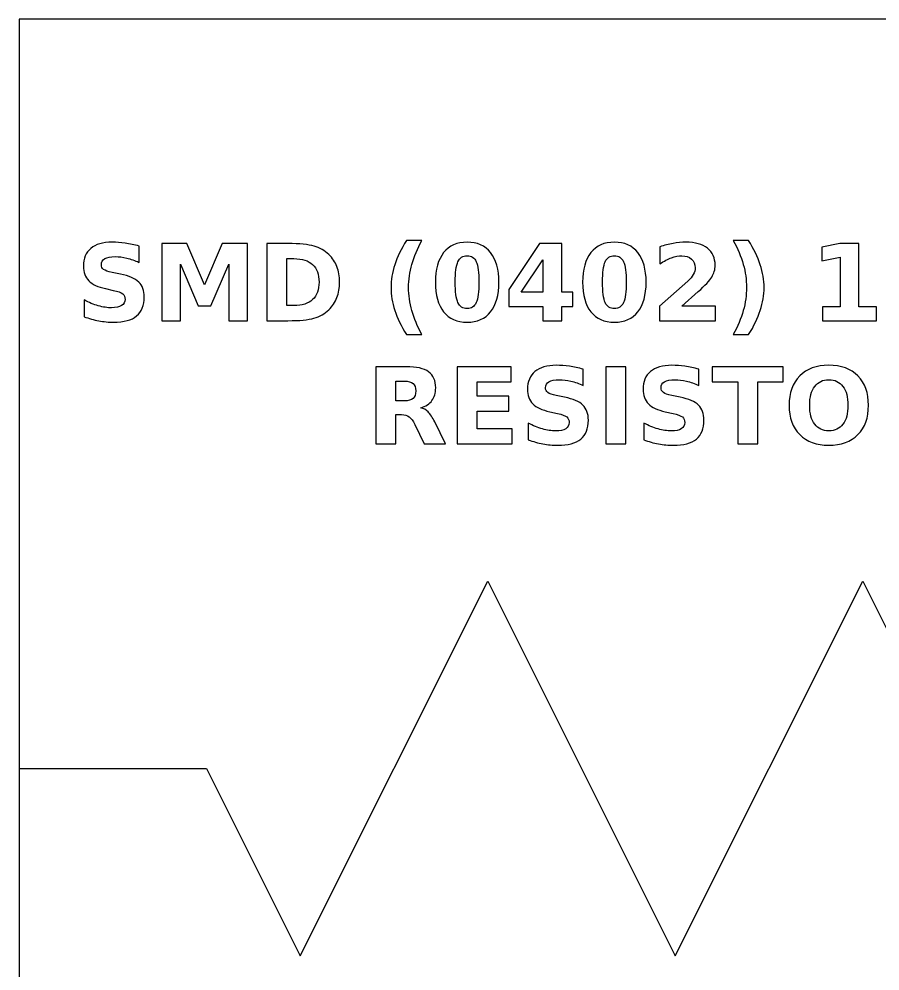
# Model space of a CAD drawing. Extents: x -115 to -95, y -158.5 to -138.5.
# Drawn here: x -115 to -103.52, y -151.2 to -138.5 of the extents above; entities that cross this region are included whole.
import ezdxf

# ---------------------------------------------------------------- set-up
doc = ezdxf.new("R2010")
doc.units = 0
doc.header["$MEASUREMENT"] = 0
doc.layers.add('LAYER_1', color=7, linetype='CONTINUOUS')

msp = doc.modelspace()

# ---------------------------------------------------------------- linework, layer by layer
at = {"layer": 'LAYER_1', "color": 7}
msp.add_lwpolyline([(-115, -158.5), (-95, -158.5), (-95, -138.5), (-115, -138.5), (-115, -158.5)], close=True, dxfattribs=at)
at = {"layer": 'LAYER_1'}
for points, knots in [([(-113.3985, -141.5284), (-113.3985, -141.5284), (-113.3985, -141.7459), (-113.3985, -141.7459), (-113.3985, -141.7459), (-113.455, -141.7207), (-113.5102, -141.7017), (-113.5638, -141.6888), (-113.5638, -141.6888), (-113.6177, -141.6758), (-113.6685, -141.6695), (-113.7162, -141.6695), (-113.7162, -141.6695), (-113.7795, -141.6695), (-113.8265, -141.6782), (-113.8569, -141.6956), (-113.8569, -141.6956), (-113.8872, -141.7132), (-113.9023, -141.7403), (-113.9023, -141.777), (-113.9023, -141.777), (-113.9023, -141.8045), (-113.8922, -141.8261), (-113.8717, -141.8414), (-113.8717, -141.8414), (-113.8512, -141.8567), (-113.8141, -141.8701), (-113.7602, -141.8811), (-113.7602, -141.8811), (-113.7602, -141.8811), (-113.6473, -141.9037), (-113.6473, -141.9037), (-113.6473, -141.9037), (-113.5328, -141.9268), (-113.4517, -141.9616), (-113.4035, -142.0086), (-113.4035, -142.0086), (-113.3552, -142.0554), (-113.331, -142.122), (-113.331, -142.2083), (-113.331, -142.2083), (-113.331, -142.3219), (-113.3646, -142.4063), (-113.4319, -142.4616), (-113.4319, -142.4616), (-113.4992, -142.5168), (-113.6019, -142.5446), (-113.7402, -142.5446), (-113.7402, -142.5446), (-113.8056, -142.5446), (-113.871, -142.5385), (-113.9366, -142.526), (-113.9366, -142.526), (-114.0022, -142.5135), (-114.0681, -142.4952), (-114.1337, -142.471), (-114.1337, -142.471), (-114.1337, -142.471), (-114.1337, -142.2471), (-114.1337, -142.2471), (-114.1337, -142.2471), (-114.0681, -142.2819), (-114.0046, -142.3082), (-113.9432, -142.3259), (-113.9432, -142.3259), (-113.8818, -142.3435), (-113.8228, -142.3524), (-113.7659, -142.3524), (-113.7659, -142.3524), (-113.708, -142.3524), (-113.6636, -142.3428), (-113.6328, -142.3235), (-113.6328, -142.3235), (-113.6019, -142.3042), (-113.5867, -142.2767), (-113.5867, -142.2407), (-113.5867, -142.2407), (-113.5867, -142.2087), (-113.597, -142.1838), (-113.6179, -142.1664), (-113.6179, -142.1664), (-113.6389, -142.149), (-113.6805, -142.1333), (-113.7431, -142.1196), (-113.7431, -142.1196), (-113.7431, -142.1196), (-113.8458, -142.0968), (-113.8458, -142.0968), (-113.8458, -142.0968), (-113.9486, -142.0747), (-114.0239, -142.0397), (-114.0714, -141.9914), (-114.0714, -141.9914), (-114.1189, -141.9432), (-114.1426, -141.8781), (-114.1426, -141.7965), (-114.1426, -141.7965), (-114.1426, -141.6939), (-114.1095, -141.6151), (-114.0434, -141.5601), (-114.0434, -141.5601), (-113.9773, -141.5048), (-113.8823, -141.4773), (-113.7581, -141.4773), (-113.7581, -141.4773), (-113.7017, -141.4773), (-113.6436, -141.4816), (-113.5838, -141.49), (-113.5838, -141.49), (-113.5241, -141.4985), (-113.4623, -141.5112), (-113.3985, -141.5284)], [0, 0, 0, 0, 0.0357143, 0.0357143, 0.0357143, 0.0357143, 0.0714286, 0.0714286, 0.0714286, 0.0714286, 0.1071429, 0.1071429, 0.1071429, 0.1071429, 0.1428571, 0.1428571, 0.1428571, 0.1428571, 0.1785714, 0.1785714, 0.1785714, 0.1785714, 0.2142857, 0.2142857, 0.2142857, 0.2142857, 0.25, 0.25, 0.25, 0.25, 0.2857143, 0.2857143, 0.2857143, 0.2857143, 0.3214286, 0.3214286, 0.3214286, 0.3214286, 0.3571429, 0.3571429, 0.3571429, 0.3571429, 0.3928571, 0.3928571, 0.3928571, 0.3928571, 0.4285714, 0.4285714, 0.4285714, 0.4285714, 0.4642857, 0.4642857, 0.4642857, 0.4642857, 0.5, 0.5, 0.5, 0.5, 0.5357143, 0.5357143, 0.5357143, 0.5357143, 0.5714286, 0.5714286, 0.5714286, 0.5714286, 0.6071429, 0.6071429, 0.6071429, 0.6071429, 0.6428571, 0.6428571, 0.6428571, 0.6428571, 0.6785714, 0.6785714, 0.6785714, 0.6785714, 0.7142857, 0.7142857, 0.7142857, 0.7142857, 0.75, 0.75, 0.75, 0.75, 0.7857143, 0.7857143, 0.7857143, 0.7857143, 0.8214286, 0.8214286, 0.8214286, 0.8214286, 0.8571429, 0.8571429, 0.8571429, 0.8571429, 0.8928571, 0.8928571, 0.8928571, 0.8928571, 0.9285714, 0.9285714, 0.9285714, 0.9285714, 0.9642857, 0.9642857, 0.9642857, 0.9642857, 1, 1, 1, 1]), ([(-109.629, -142.7106), (-109.629, -142.7106), (-109.8336, -142.7106), (-109.8336, -142.7106), (-109.8336, -142.7106), (-109.9039, -142.5973), (-109.9559, -142.4893), (-109.9893, -142.387), (-109.9893, -142.387), (-110.0229, -142.2849), (-110.0396, -142.1836), (-110.0396, -142.0829), (-110.0396, -142.0829), (-110.0396, -141.9823), (-110.0227, -141.8804), (-109.9891, -141.7774), (-109.9891, -141.7774), (-109.9552, -141.6742), (-109.9035, -141.5665), (-109.8336, -141.4538), (-109.8336, -141.4538), (-109.8336, -141.4538), (-109.629, -141.4538), (-109.629, -141.4538), (-109.629, -141.4538), (-109.6878, -141.5627), (-109.7318, -141.6692), (-109.7612, -141.7732), (-109.7612, -141.7732), (-109.7906, -141.8771), (-109.8054, -141.9799), (-109.8054, -142.0815), (-109.8054, -142.0815), (-109.8054, -142.1831), (-109.7908, -142.2859), (-109.7617, -142.3903), (-109.7617, -142.3903), (-109.7325, -142.4945), (-109.6883, -142.6013), (-109.629, -142.7106)], [0, 0, 0, 0, 0.1, 0.1, 0.1, 0.1, 0.2, 0.2, 0.2, 0.2, 0.3, 0.3, 0.3, 0.3, 0.4, 0.4, 0.4, 0.4, 0.5, 0.5, 0.5, 0.5, 0.6, 0.6, 0.6, 0.6, 0.7, 0.7, 0.7, 0.7, 0.8, 0.8, 0.8, 0.8, 0.9, 0.9, 0.9, 0.9, 1, 1, 1, 1]), ([(-108.6017, -142.0112), (-108.6017, -142.1817), (-108.6384, -142.3132), (-108.712, -142.4058), (-108.712, -142.4058), (-108.7854, -142.4983), (-108.8898, -142.5446), (-109.0248, -142.5446), (-109.0248, -142.5446), (-109.1603, -142.5446), (-109.2649, -142.4983), (-109.3383, -142.4058), (-109.3383, -142.4058), (-109.4119, -142.3132), (-109.4486, -142.1817), (-109.4486, -142.0112), (-109.4486, -142.0112), (-109.4486, -141.8405), (-109.4119, -141.7087), (-109.3383, -141.6161), (-109.3383, -141.6161), (-109.2649, -141.5237), (-109.1603, -141.4773), (-109.0248, -141.4773), (-109.0248, -141.4773), (-108.8898, -141.4773), (-108.7854, -141.5237), (-108.712, -141.6161), (-108.712, -141.6161), (-108.6384, -141.7087), (-108.6017, -141.8405), (-108.6017, -142.0112)], [0, 0, 0, 0, 0.125, 0.125, 0.125, 0.125, 0.25, 0.25, 0.25, 0.25, 0.375, 0.375, 0.375, 0.375, 0.5, 0.5, 0.5, 0.5, 0.625, 0.625, 0.625, 0.625, 0.75, 0.75, 0.75, 0.75, 0.875, 0.875, 0.875, 0.875, 1, 1, 1, 1]), ([(-106.6379, -142.0112), (-106.6379, -142.1817), (-106.6746, -142.3132), (-106.7482, -142.4058), (-106.7482, -142.4058), (-106.8216, -142.4983), (-106.926, -142.5446), (-107.061, -142.5446), (-107.061, -142.5446), (-107.1965, -142.5446), (-107.3011, -142.4983), (-107.3745, -142.4058), (-107.3745, -142.4058), (-107.4481, -142.3132), (-107.4848, -142.1817), (-107.4848, -142.0112), (-107.4848, -142.0112), (-107.4848, -141.8405), (-107.4481, -141.7087), (-107.3745, -141.6161), (-107.3745, -141.6161), (-107.3011, -141.5237), (-107.1965, -141.4773), (-107.061, -141.4773), (-107.061, -141.4773), (-106.926, -141.4773), (-106.8216, -141.5237), (-106.7482, -141.6161), (-106.7482, -141.6161), (-106.6746, -141.7087), (-106.6379, -141.8405), (-106.6379, -142.0112)], [0, 0, 0, 0, 0.125, 0.125, 0.125, 0.125, 0.25, 0.25, 0.25, 0.25, 0.375, 0.375, 0.375, 0.375, 0.5, 0.5, 0.5, 0.5, 0.625, 0.625, 0.625, 0.625, 0.75, 0.75, 0.75, 0.75, 0.875, 0.875, 0.875, 0.875, 1, 1, 1, 1]), ([(-106.1638, -142.3296), (-106.1638, -142.3296), (-105.711, -142.3296), (-105.711, -142.3296), (-105.711, -142.3296), (-105.711, -142.3296), (-105.711, -142.5246), (-105.711, -142.5246), (-105.711, -142.5246), (-105.711, -142.5246), (-106.4587, -142.5246), (-106.4587, -142.5246), (-106.4587, -142.5246), (-106.4587, -142.5246), (-106.4587, -142.3296), (-106.4587, -142.3296), (-106.4587, -142.3296), (-106.4587, -142.3296), (-106.0831, -141.9983), (-106.0831, -141.9983), (-106.0831, -141.9983), (-106.0495, -141.9679), (-106.0248, -141.9383), (-106.0088, -141.9094), (-106.0088, -141.9094), (-105.9926, -141.8804), (-105.9846, -141.8503), (-105.9846, -141.819), (-105.9846, -141.819), (-105.9846, -141.7708), (-106.0008, -141.732), (-106.0332, -141.7026), (-106.0332, -141.7026), (-106.0655, -141.6732), (-106.1085, -141.6587), (-106.1624, -141.6587), (-106.1624, -141.6587), (-106.2037, -141.6587), (-106.2489, -141.6676), (-106.2981, -141.6852), (-106.2981, -141.6852), (-106.3472, -141.7029), (-106.3999, -141.7292), (-106.4559, -141.764), (-106.4559, -141.764), (-106.4559, -141.764), (-106.4559, -141.538), (-106.4559, -141.538), (-106.4559, -141.538), (-106.3961, -141.5183), (-106.3371, -141.5032), (-106.2788, -141.4929), (-106.2788, -141.4929), (-106.2204, -141.4825), (-106.1633, -141.4773), (-106.1071, -141.4773), (-106.1071, -141.4773), (-105.9841, -141.4773), (-105.8884, -141.5044), (-105.8202, -141.5587), (-105.8202, -141.5587), (-105.752, -141.6128), (-105.7179, -141.6883), (-105.7179, -141.7854), (-105.7179, -141.7854), (-105.7179, -141.8414), (-105.7324, -141.8936), (-105.7614, -141.9421), (-105.7614, -141.9421), (-105.7903, -141.9905), (-105.8512, -142.0554), (-105.9439, -142.1368), (-105.9439, -142.1368), (-105.9439, -142.1368), (-106.1638, -142.3296), (-106.1638, -142.3296)], [0, 0, 0, 0, 0.0526316, 0.0526316, 0.0526316, 0.0526316, 0.1052632, 0.1052632, 0.1052632, 0.1052632, 0.1578947, 0.1578947, 0.1578947, 0.1578947, 0.2105263, 0.2105263, 0.2105263, 0.2105263, 0.2631579, 0.2631579, 0.2631579, 0.2631579, 0.3157895, 0.3157895, 0.3157895, 0.3157895, 0.3684211, 0.3684211, 0.3684211, 0.3684211, 0.4210526, 0.4210526, 0.4210526, 0.4210526, 0.4736842, 0.4736842, 0.4736842, 0.4736842, 0.5263158, 0.5263158, 0.5263158, 0.5263158, 0.5789474, 0.5789474, 0.5789474, 0.5789474, 0.6315789, 0.6315789, 0.6315789, 0.6315789, 0.6842105, 0.6842105, 0.6842105, 0.6842105, 0.7368421, 0.7368421, 0.7368421, 0.7368421, 0.7894737, 0.7894737, 0.7894737, 0.7894737, 0.8421053, 0.8421053, 0.8421053, 0.8421053, 0.8947368, 0.8947368, 0.8947368, 0.8947368, 0.9473684, 0.9473684, 0.9473684, 0.9473684, 1, 1, 1, 1]), ([(-105.4756, -142.7106), (-105.4168, -142.6013), (-105.3726, -142.4945), (-105.3432, -142.3903), (-105.3432, -142.3903), (-105.3138, -142.2859), (-105.2992, -142.1831), (-105.2992, -142.0815), (-105.2992, -142.0815), (-105.2992, -141.9799), (-105.3138, -141.8771), (-105.3432, -141.7732), (-105.3432, -141.7732), (-105.3726, -141.6692), (-105.4168, -141.5627), (-105.4756, -141.4538), (-105.4756, -141.4538), (-105.4756, -141.4538), (-105.271, -141.4538), (-105.271, -141.4538), (-105.271, -141.4538), (-105.2012, -141.5665), (-105.1494, -141.6742), (-105.1155, -141.7774), (-105.1155, -141.7774), (-105.0819, -141.8804), (-105.065, -141.9823), (-105.065, -142.0829), (-105.065, -142.0829), (-105.065, -142.1836), (-105.0817, -142.2849), (-105.1153, -142.387), (-105.1153, -142.387), (-105.1487, -142.4893), (-105.2007, -142.5973), (-105.271, -142.7106), (-105.271, -142.7106), (-105.271, -142.7106), (-105.4756, -142.7106), (-105.4756, -142.7106)], [0, 0, 0, 0, 0.1, 0.1, 0.1, 0.1, 0.2, 0.2, 0.2, 0.2, 0.3, 0.3, 0.3, 0.3, 0.4, 0.4, 0.4, 0.4, 0.5, 0.5, 0.5, 0.5, 0.6, 0.6, 0.6, 0.6, 0.7, 0.7, 0.7, 0.7, 0.8, 0.8, 0.8, 0.8, 0.9, 0.9, 0.9, 0.9, 1, 1, 1, 1]), ([(-113.0982, -141.4959), (-113.0982, -141.4959), (-112.7607, -141.4959), (-112.7607, -141.4959), (-112.7607, -141.4959), (-112.7607, -141.4959), (-112.5262, -142.0465), (-112.5262, -142.0465), (-112.5262, -142.0465), (-112.5262, -142.0465), (-112.2906, -141.4959), (-112.2906, -141.4959), (-112.2906, -141.4959), (-112.2906, -141.4959), (-111.9538, -141.4959), (-111.9538, -141.4959), (-111.9538, -141.4959), (-111.9538, -141.4959), (-111.9538, -142.5246), (-111.9538, -142.5246), (-111.9538, -142.5246), (-111.9538, -142.5246), (-112.2045, -142.5246), (-112.2045, -142.5246), (-112.2045, -142.5246), (-112.2045, -142.5246), (-112.2045, -141.7722), (-112.2045, -141.7722), (-112.2045, -141.7722), (-112.2045, -141.7722), (-112.4416, -142.3268), (-112.4416, -142.3268), (-112.4416, -142.3268), (-112.4416, -142.3268), (-112.6097, -142.3268), (-112.6097, -142.3268), (-112.6097, -142.3268), (-112.6097, -142.3268), (-112.8468, -141.7722), (-112.8468, -141.7722), (-112.8468, -141.7722), (-112.8468, -141.7722), (-112.8468, -142.5246), (-112.8468, -142.5246), (-112.8468, -142.5246), (-112.8468, -142.5246), (-113.0982, -142.5246), (-113.0982, -142.5246), (-113.0982, -142.5246), (-113.0982, -142.5246), (-113.0982, -141.4959), (-113.0982, -141.4959)], [0, 0, 0, 0, 0.0769231, 0.0769231, 0.0769231, 0.0769231, 0.1538462, 0.1538462, 0.1538462, 0.1538462, 0.2307692, 0.2307692, 0.2307692, 0.2307692, 0.3076923, 0.3076923, 0.3076923, 0.3076923, 0.3846154, 0.3846154, 0.3846154, 0.3846154, 0.4615385, 0.4615385, 0.4615385, 0.4615385, 0.5384615, 0.5384615, 0.5384615, 0.5384615, 0.6153846, 0.6153846, 0.6153846, 0.6153846, 0.6923077, 0.6923077, 0.6923077, 0.6923077, 0.7692308, 0.7692308, 0.7692308, 0.7692308, 0.8461538, 0.8461538, 0.8461538, 0.8461538, 0.9230769, 0.9230769, 0.9230769, 0.9230769, 1, 1, 1, 1]), ([(-111.6939, -141.4959), (-111.6939, -141.4959), (-111.414, -141.4959), (-111.414, -141.4959), (-111.414, -141.4959), (-111.2579, -141.4959), (-111.1417, -141.507), (-111.0653, -141.5293), (-111.0653, -141.5293), (-110.9888, -141.5516), (-110.9232, -141.5893), (-110.8684, -141.6427), (-110.8684, -141.6427), (-110.8202, -141.689), (-110.7845, -141.7426), (-110.7609, -141.8033), (-110.7609, -141.8033), (-110.7377, -141.8637), (-110.7259, -141.9324), (-110.7259, -142.0093), (-110.7259, -142.0093), (-110.7259, -142.0869), (-110.7377, -142.1561), (-110.7609, -142.217), (-110.7609, -142.217), (-110.7845, -142.2779), (-110.8202, -142.3315), (-110.8684, -142.3778), (-110.8684, -142.3778), (-110.9237, -142.4312), (-110.9898, -142.4689), (-111.0669, -142.4912), (-111.0669, -142.4912), (-111.1441, -142.5135), (-111.2598, -142.5246), (-111.414, -142.5246), (-111.414, -142.5246), (-111.414, -142.5246), (-111.6939, -142.5246), (-111.6939, -142.5246), (-111.6939, -142.5246), (-111.6939, -142.5246), (-111.6939, -141.4959), (-111.6939, -141.4959)], [0, 0, 0, 0, 0.0909091, 0.0909091, 0.0909091, 0.0909091, 0.1818182, 0.1818182, 0.1818182, 0.1818182, 0.2727273, 0.2727273, 0.2727273, 0.2727273, 0.3636364, 0.3636364, 0.3636364, 0.3636364, 0.4545455, 0.4545455, 0.4545455, 0.4545455, 0.5454545, 0.5454545, 0.5454545, 0.5454545, 0.6363636, 0.6363636, 0.6363636, 0.6363636, 0.7272727, 0.7272727, 0.7272727, 0.7272727, 0.8181818, 0.8181818, 0.8181818, 0.8181818, 0.9090909, 0.9090909, 0.9090909, 0.9090909, 1, 1, 1, 1]), ([(-108.0587, -141.4959), (-108.0587, -141.4959), (-107.7637, -141.4959), (-107.7637, -141.4959), (-107.7637, -141.4959), (-107.7637, -141.4959), (-107.7637, -142.145), (-107.7637, -142.145), (-107.7637, -142.145), (-107.7637, -142.145), (-107.617, -142.145), (-107.617, -142.145), (-107.617, -142.145), (-107.617, -142.145), (-107.617, -142.3372), (-107.617, -142.3372), (-107.617, -142.3372), (-107.617, -142.3372), (-107.7637, -142.3372), (-107.7637, -142.3372), (-107.7637, -142.3372), (-107.7637, -142.3372), (-107.7637, -142.5246), (-107.7637, -142.5246), (-107.7637, -142.5246), (-107.7637, -142.5246), (-108.0144, -142.5246), (-108.0144, -142.5246), (-108.0144, -142.5246), (-108.0144, -142.5246), (-108.0144, -142.3372), (-108.0144, -142.3372), (-108.0144, -142.3372), (-108.0144, -142.3372), (-108.4707, -142.3372), (-108.4707, -142.3372), (-108.4707, -142.3372), (-108.4707, -142.3372), (-108.4707, -142.1097), (-108.4707, -142.1097), (-108.4707, -142.1097), (-108.4707, -142.1097), (-108.0587, -141.4959), (-108.0587, -141.4959)], [0, 0, 0, 0, 0.0909091, 0.0909091, 0.0909091, 0.0909091, 0.1818182, 0.1818182, 0.1818182, 0.1818182, 0.2727273, 0.2727273, 0.2727273, 0.2727273, 0.3636364, 0.3636364, 0.3636364, 0.3636364, 0.4545455, 0.4545455, 0.4545455, 0.4545455, 0.5454545, 0.5454545, 0.5454545, 0.5454545, 0.6363636, 0.6363636, 0.6363636, 0.6363636, 0.7272727, 0.7272727, 0.7272727, 0.7272727, 0.8181818, 0.8181818, 0.8181818, 0.8181818, 0.9090909, 0.9090909, 0.9090909, 0.9090909, 1, 1, 1, 1]), ([(-104.287, -142.3414), (-104.287, -142.3414), (-104.0527, -142.3414), (-104.0527, -142.3414), (-104.0527, -142.3414), (-104.0527, -142.3414), (-104.0527, -141.6765), (-104.0527, -141.6765), (-104.0527, -141.6765), (-104.0527, -141.6765), (-104.2931, -141.7262), (-104.2931, -141.7262), (-104.2931, -141.7262), (-104.2931, -141.7262), (-104.2931, -141.5455), (-104.2931, -141.5455), (-104.2931, -141.5455), (-104.2931, -141.5455), (-104.0541, -141.4959), (-104.0541, -141.4959), (-104.0541, -141.4959), (-104.0541, -141.4959), (-103.802, -141.4959), (-103.802, -141.4959), (-103.802, -141.4959), (-103.802, -141.4959), (-103.802, -142.3414), (-103.802, -142.3414), (-103.802, -142.3414), (-103.802, -142.3414), (-103.5678, -142.3414), (-103.5678, -142.3414), (-103.5678, -142.3414), (-103.5678, -142.3414), (-103.5678, -142.5246), (-103.5678, -142.5246), (-103.5678, -142.5246), (-103.5678, -142.5246), (-104.287, -142.5246), (-104.287, -142.5246), (-104.287, -142.5246), (-104.287, -142.5246), (-104.287, -142.3414), (-104.287, -142.3414)], [0, 0, 0, 0, 0.0909091, 0.0909091, 0.0909091, 0.0909091, 0.1818182, 0.1818182, 0.1818182, 0.1818182, 0.2727273, 0.2727273, 0.2727273, 0.2727273, 0.3636364, 0.3636364, 0.3636364, 0.3636364, 0.4545455, 0.4545455, 0.4545455, 0.4545455, 0.5454545, 0.5454545, 0.5454545, 0.5454545, 0.6363636, 0.6363636, 0.6363636, 0.6363636, 0.7272727, 0.7272727, 0.7272727, 0.7272727, 0.8181818, 0.8181818, 0.8181818, 0.8181818, 0.9090909, 0.9090909, 0.9090909, 0.9090909, 1, 1, 1, 1]), ([(-111.4286, -141.6965), (-111.4286, -141.6965), (-111.4286, -142.324), (-111.4286, -142.324), (-111.4286, -142.324), (-111.4286, -142.324), (-111.3336, -142.324), (-111.3336, -142.324), (-111.3336, -142.324), (-111.2252, -142.324), (-111.1424, -142.2972), (-111.0853, -142.2433), (-111.0853, -142.2433), (-111.0281, -142.1897), (-110.9994, -142.1116), (-110.9994, -142.0093), (-110.9994, -142.0093), (-110.9994, -141.9072), (-111.0279, -141.8296), (-111.0848, -141.7765), (-111.0848, -141.7765), (-111.1417, -141.7231), (-111.2247, -141.6965), (-111.3336, -141.6965), (-111.3336, -141.6965), (-111.3336, -141.6965), (-111.4286, -141.6965), (-111.4286, -141.6965)], [0, 0, 0, 0, 0.1428571, 0.1428571, 0.1428571, 0.1428571, 0.2857143, 0.2857143, 0.2857143, 0.2857143, 0.4285714, 0.4285714, 0.4285714, 0.4285714, 0.5714286, 0.5714286, 0.5714286, 0.5714286, 0.7142857, 0.7142857, 0.7142857, 0.7142857, 0.8571429, 0.8571429, 0.8571429, 0.8571429, 1, 1, 1, 1]), ([(-108.867, -142.0093), (-108.867, -141.8807), (-108.879, -141.7901), (-108.9032, -141.7374), (-108.9032, -141.7374), (-108.9272, -141.685), (-108.9679, -141.6587), (-109.0248, -141.6587), (-109.0248, -141.6587), (-109.0817, -141.6587), (-109.1224, -141.685), (-109.1469, -141.7374), (-109.1469, -141.7374), (-109.1711, -141.7901), (-109.1833, -141.8807), (-109.1833, -142.0093), (-109.1833, -142.0093), (-109.1833, -142.1391), (-109.1711, -142.2309), (-109.1469, -142.284), (-109.1469, -142.284), (-109.1224, -142.3374), (-109.0817, -142.364), (-109.0248, -142.364), (-109.0248, -142.364), (-108.9684, -142.364), (-108.9279, -142.3374), (-108.9034, -142.284), (-108.9034, -142.284), (-108.8792, -142.2309), (-108.867, -142.1391), (-108.867, -142.0093)], [0, 0, 0, 0, 0.125, 0.125, 0.125, 0.125, 0.25, 0.25, 0.25, 0.25, 0.375, 0.375, 0.375, 0.375, 0.5, 0.5, 0.5, 0.5, 0.625, 0.625, 0.625, 0.625, 0.75, 0.75, 0.75, 0.75, 0.875, 0.875, 0.875, 0.875, 1, 1, 1, 1]), ([(-108.0144, -141.7144), (-108.0144, -141.7144), (-108.3054, -142.145), (-108.3054, -142.145), (-108.3054, -142.145), (-108.3054, -142.145), (-108.0144, -142.145), (-108.0144, -142.145), (-108.0144, -142.145), (-108.0144, -142.145), (-108.0144, -141.7144), (-108.0144, -141.7144)], [0, 0, 0, 0, 0.3333333, 0.3333333, 0.3333333, 0.3333333, 0.6666667, 0.6666667, 0.6666667, 0.6666667, 1, 1, 1, 1]), ([(-106.9032, -142.0093), (-106.9032, -141.8807), (-106.9152, -141.7901), (-106.9394, -141.7374), (-106.9394, -141.7374), (-106.9634, -141.685), (-107.0041, -141.6587), (-107.061, -141.6587), (-107.061, -141.6587), (-107.1179, -141.6587), (-107.1586, -141.685), (-107.1831, -141.7374), (-107.1831, -141.7374), (-107.2073, -141.7901), (-107.2195, -141.8807), (-107.2195, -142.0093), (-107.2195, -142.0093), (-107.2195, -142.1391), (-107.2073, -142.2309), (-107.1831, -142.284), (-107.1831, -142.284), (-107.1586, -142.3374), (-107.1179, -142.364), (-107.061, -142.364), (-107.061, -142.364), (-107.0046, -142.364), (-106.9641, -142.3374), (-106.9396, -142.284), (-106.9396, -142.284), (-106.9154, -142.2309), (-106.9032, -142.1391), (-106.9032, -142.0093)], [0, 0, 0, 0, 0.125, 0.125, 0.125, 0.125, 0.25, 0.25, 0.25, 0.25, 0.375, 0.375, 0.375, 0.375, 0.5, 0.5, 0.5, 0.5, 0.625, 0.625, 0.625, 0.625, 0.75, 0.75, 0.75, 0.75, 0.875, 0.875, 0.875, 0.875, 1, 1, 1, 1]), ([(-107.4759, -143.1709), (-107.4759, -143.1709), (-107.4759, -143.3884), (-107.4759, -143.3884), (-107.4759, -143.3884), (-107.5324, -143.3632), (-107.5876, -143.3442), (-107.6412, -143.3313), (-107.6412, -143.3313), (-107.6951, -143.3183), (-107.7459, -143.312), (-107.7936, -143.312), (-107.7936, -143.312), (-107.8569, -143.312), (-107.9039, -143.3207), (-107.9343, -143.3381), (-107.9343, -143.3381), (-107.9646, -143.3557), (-107.9797, -143.3828), (-107.9797, -143.4195), (-107.9797, -143.4195), (-107.9797, -143.447), (-107.9696, -143.4686), (-107.9491, -143.4839), (-107.9491, -143.4839), (-107.9286, -143.4992), (-107.8915, -143.5126), (-107.8376, -143.5236), (-107.8376, -143.5236), (-107.8376, -143.5236), (-107.7247, -143.5462), (-107.7247, -143.5462), (-107.7247, -143.5462), (-107.6102, -143.5693), (-107.5291, -143.6041), (-107.4809, -143.6511), (-107.4809, -143.6511), (-107.4326, -143.6979), (-107.4084, -143.7645), (-107.4084, -143.8508), (-107.4084, -143.8508), (-107.4084, -143.9644), (-107.442, -144.0488), (-107.5093, -144.1041), (-107.5093, -144.1041), (-107.5766, -144.1593), (-107.6793, -144.1871), (-107.8176, -144.1871), (-107.8176, -144.1871), (-107.883, -144.1871), (-107.9484, -144.181), (-108.014, -144.1685), (-108.014, -144.1685), (-108.0796, -144.156), (-108.1455, -144.1377), (-108.2111, -144.1135), (-108.2111, -144.1135), (-108.2111, -144.1135), (-108.2111, -143.8896), (-108.2111, -143.8896), (-108.2111, -143.8896), (-108.1455, -143.9244), (-108.082, -143.9507), (-108.0206, -143.9684), (-108.0206, -143.9684), (-107.9592, -143.986), (-107.9002, -143.9949), (-107.8433, -143.9949), (-107.8433, -143.9949), (-107.7854, -143.9949), (-107.741, -143.9853), (-107.7102, -143.966), (-107.7102, -143.966), (-107.6793, -143.9467), (-107.6641, -143.9192), (-107.6641, -143.8832), (-107.6641, -143.8832), (-107.6641, -143.8512), (-107.6744, -143.8263), (-107.6953, -143.8089), (-107.6953, -143.8089), (-107.7163, -143.7915), (-107.7579, -143.7758), (-107.8205, -143.7621), (-107.8205, -143.7621), (-107.8205, -143.7621), (-107.9232, -143.7393), (-107.9232, -143.7393), (-107.9232, -143.7393), (-108.026, -143.7172), (-108.1013, -143.6822), (-108.1488, -143.6339), (-108.1488, -143.6339), (-108.1963, -143.5857), (-108.22, -143.5206), (-108.22, -143.439), (-108.22, -143.439), (-108.22, -143.3364), (-108.1869, -143.2576), (-108.1208, -143.2026), (-108.1208, -143.2026), (-108.0547, -143.1473), (-107.9597, -143.1198), (-107.8355, -143.1198), (-107.8355, -143.1198), (-107.7791, -143.1198), (-107.721, -143.1241), (-107.6612, -143.1325), (-107.6612, -143.1325), (-107.6015, -143.141), (-107.5397, -143.1537), (-107.4759, -143.1709)], [0, 0, 0, 0, 0.0357143, 0.0357143, 0.0357143, 0.0357143, 0.0714286, 0.0714286, 0.0714286, 0.0714286, 0.1071429, 0.1071429, 0.1071429, 0.1071429, 0.1428571, 0.1428571, 0.1428571, 0.1428571, 0.1785714, 0.1785714, 0.1785714, 0.1785714, 0.2142857, 0.2142857, 0.2142857, 0.2142857, 0.25, 0.25, 0.25, 0.25, 0.2857143, 0.2857143, 0.2857143, 0.2857143, 0.3214286, 0.3214286, 0.3214286, 0.3214286, 0.3571429, 0.3571429, 0.3571429, 0.3571429, 0.3928571, 0.3928571, 0.3928571, 0.3928571, 0.4285714, 0.4285714, 0.4285714, 0.4285714, 0.4642857, 0.4642857, 0.4642857, 0.4642857, 0.5, 0.5, 0.5, 0.5, 0.5357143, 0.5357143, 0.5357143, 0.5357143, 0.5714286, 0.5714286, 0.5714286, 0.5714286, 0.6071429, 0.6071429, 0.6071429, 0.6071429, 0.6428571, 0.6428571, 0.6428571, 0.6428571, 0.6785714, 0.6785714, 0.6785714, 0.6785714, 0.7142857, 0.7142857, 0.7142857, 0.7142857, 0.75, 0.75, 0.75, 0.75, 0.7857143, 0.7857143, 0.7857143, 0.7857143, 0.8214286, 0.8214286, 0.8214286, 0.8214286, 0.8571429, 0.8571429, 0.8571429, 0.8571429, 0.8928571, 0.8928571, 0.8928571, 0.8928571, 0.9285714, 0.9285714, 0.9285714, 0.9285714, 0.9642857, 0.9642857, 0.9642857, 0.9642857, 1, 1, 1, 1]), ([(-105.9348, -143.1709), (-105.9348, -143.1709), (-105.9348, -143.3884), (-105.9348, -143.3884), (-105.9348, -143.3884), (-105.9913, -143.3632), (-106.0465, -143.3442), (-106.1001, -143.3313), (-106.1001, -143.3313), (-106.154, -143.3183), (-106.2048, -143.312), (-106.2525, -143.312), (-106.2525, -143.312), (-106.3158, -143.312), (-106.3628, -143.3207), (-106.3932, -143.3381), (-106.3932, -143.3381), (-106.4235, -143.3557), (-106.4386, -143.3828), (-106.4386, -143.4195), (-106.4386, -143.4195), (-106.4386, -143.447), (-106.4285, -143.4686), (-106.408, -143.4839), (-106.408, -143.4839), (-106.3875, -143.4992), (-106.3504, -143.5126), (-106.2965, -143.5236), (-106.2965, -143.5236), (-106.2965, -143.5236), (-106.1836, -143.5462), (-106.1836, -143.5462), (-106.1836, -143.5462), (-106.0691, -143.5693), (-105.988, -143.6041), (-105.9398, -143.6511), (-105.9398, -143.6511), (-105.8915, -143.6979), (-105.8673, -143.7645), (-105.8673, -143.8508), (-105.8673, -143.8508), (-105.8673, -143.9644), (-105.9009, -144.0488), (-105.9682, -144.1041), (-105.9682, -144.1041), (-106.0355, -144.1593), (-106.1382, -144.1871), (-106.2765, -144.1871), (-106.2765, -144.1871), (-106.3419, -144.1871), (-106.4073, -144.181), (-106.4729, -144.1685), (-106.4729, -144.1685), (-106.5385, -144.156), (-106.6044, -144.1377), (-106.67, -144.1135), (-106.67, -144.1135), (-106.67, -144.1135), (-106.67, -143.8896), (-106.67, -143.8896), (-106.67, -143.8896), (-106.6044, -143.9244), (-106.5409, -143.9507), (-106.4795, -143.9684), (-106.4795, -143.9684), (-106.4181, -143.986), (-106.3591, -143.9949), (-106.3022, -143.9949), (-106.3022, -143.9949), (-106.2443, -143.9949), (-106.1999, -143.9853), (-106.1691, -143.966), (-106.1691, -143.966), (-106.1382, -143.9467), (-106.123, -143.9192), (-106.123, -143.8832), (-106.123, -143.8832), (-106.123, -143.8512), (-106.1333, -143.8263), (-106.1542, -143.8089), (-106.1542, -143.8089), (-106.1752, -143.7915), (-106.2168, -143.7758), (-106.2794, -143.7621), (-106.2794, -143.7621), (-106.2794, -143.7621), (-106.3821, -143.7393), (-106.3821, -143.7393), (-106.3821, -143.7393), (-106.4849, -143.7172), (-106.5602, -143.6822), (-106.6077, -143.6339), (-106.6077, -143.6339), (-106.6552, -143.5857), (-106.6789, -143.5206), (-106.6789, -143.439), (-106.6789, -143.439), (-106.6789, -143.3364), (-106.6458, -143.2576), (-106.5797, -143.2026), (-106.5797, -143.2026), (-106.5136, -143.1473), (-106.4186, -143.1198), (-106.2944, -143.1198), (-106.2944, -143.1198), (-106.238, -143.1198), (-106.1799, -143.1241), (-106.1201, -143.1325), (-106.1201, -143.1325), (-106.0604, -143.141), (-105.9986, -143.1537), (-105.9348, -143.1709)], [0, 0, 0, 0, 0.0357143, 0.0357143, 0.0357143, 0.0357143, 0.0714286, 0.0714286, 0.0714286, 0.0714286, 0.1071429, 0.1071429, 0.1071429, 0.1071429, 0.1428571, 0.1428571, 0.1428571, 0.1428571, 0.1785714, 0.1785714, 0.1785714, 0.1785714, 0.2142857, 0.2142857, 0.2142857, 0.2142857, 0.25, 0.25, 0.25, 0.25, 0.2857143, 0.2857143, 0.2857143, 0.2857143, 0.3214286, 0.3214286, 0.3214286, 0.3214286, 0.3571429, 0.3571429, 0.3571429, 0.3571429, 0.3928571, 0.3928571, 0.3928571, 0.3928571, 0.4285714, 0.4285714, 0.4285714, 0.4285714, 0.4642857, 0.4642857, 0.4642857, 0.4642857, 0.5, 0.5, 0.5, 0.5, 0.5357143, 0.5357143, 0.5357143, 0.5357143, 0.5714286, 0.5714286, 0.5714286, 0.5714286, 0.6071429, 0.6071429, 0.6071429, 0.6071429, 0.6428571, 0.6428571, 0.6428571, 0.6428571, 0.6785714, 0.6785714, 0.6785714, 0.6785714, 0.7142857, 0.7142857, 0.7142857, 0.7142857, 0.75, 0.75, 0.75, 0.75, 0.7857143, 0.7857143, 0.7857143, 0.7857143, 0.8214286, 0.8214286, 0.8214286, 0.8214286, 0.8571429, 0.8571429, 0.8571429, 0.8571429, 0.8928571, 0.8928571, 0.8928571, 0.8928571, 0.9285714, 0.9285714, 0.9285714, 0.9285714, 0.9642857, 0.9642857, 0.9642857, 0.9642857, 1, 1, 1, 1]), ([(-104.202, -143.1198), (-104.0367, -143.1198), (-103.9071, -143.1671), (-103.8135, -143.2619), (-103.8135, -143.2619), (-103.7197, -143.3564), (-103.6729, -143.4869), (-103.6729, -143.6537), (-103.6729, -143.6537), (-103.6729, -143.82), (-103.7197, -143.9505), (-103.8135, -144.045), (-103.8135, -144.045), (-103.9071, -144.1398), (-104.0367, -144.1871), (-104.202, -144.1871), (-104.202, -144.1871), (-104.3669, -144.1871), (-104.4962, -144.1398), (-104.5903, -144.045), (-104.5903, -144.045), (-104.6841, -143.9505), (-104.7312, -143.82), (-104.7312, -143.6537), (-104.7312, -143.6537), (-104.7312, -143.4869), (-104.6841, -143.3564), (-104.5903, -143.2619), (-104.5903, -143.2619), (-104.4962, -143.1671), (-104.3669, -143.1198), (-104.202, -143.1198)], [0, 0, 0, 0, 0.125, 0.125, 0.125, 0.125, 0.25, 0.25, 0.25, 0.25, 0.375, 0.375, 0.375, 0.375, 0.5, 0.5, 0.5, 0.5, 0.625, 0.625, 0.625, 0.625, 0.75, 0.75, 0.75, 0.75, 0.875, 0.875, 0.875, 0.875, 1, 1, 1, 1]), ([(-109.977, -143.7779), (-109.977, -143.7779), (-109.977, -144.1671), (-109.977, -144.1671), (-109.977, -144.1671), (-109.977, -144.1671), (-110.2423, -144.1671), (-110.2423, -144.1671), (-110.2423, -144.1671), (-110.2423, -144.1671), (-110.2423, -143.1384), (-110.2423, -143.1384), (-110.2423, -143.1384), (-110.2423, -143.1384), (-109.8371, -143.1384), (-109.8371, -143.1384), (-109.8371, -143.1384), (-109.7016, -143.1384), (-109.6021, -143.1612), (-109.5391, -143.2066), (-109.5391, -143.2066), (-109.4759, -143.252), (-109.4443, -143.324), (-109.4443, -143.4223), (-109.4443, -143.4223), (-109.4443, -143.4902), (-109.4608, -143.5462), (-109.4935, -143.5897), (-109.4935, -143.5897), (-109.5264, -143.6335), (-109.576, -143.6657), (-109.6421, -143.6862), (-109.6421, -143.6862), (-109.6059, -143.6946), (-109.5732, -143.7132), (-109.5445, -143.7424), (-109.5445, -143.7424), (-109.5158, -143.7715), (-109.4869, -143.8157), (-109.4575, -143.875), (-109.4575, -143.875), (-109.4575, -143.875), (-109.3133, -144.1671), (-109.3133, -144.1671), (-109.3133, -144.1671), (-109.3133, -144.1671), (-109.596, -144.1671), (-109.596, -144.1671), (-109.596, -144.1671), (-109.596, -144.1671), (-109.7214, -143.9115), (-109.7214, -143.9115), (-109.7214, -143.9115), (-109.7465, -143.8602), (-109.7722, -143.8249), (-109.7983, -143.8061), (-109.7983, -143.8061), (-109.8242, -143.7873), (-109.8587, -143.7779), (-109.902, -143.7779), (-109.902, -143.7779), (-109.902, -143.7779), (-109.977, -143.7779), (-109.977, -143.7779)], [0, 0, 0, 0, 0.0625, 0.0625, 0.0625, 0.0625, 0.125, 0.125, 0.125, 0.125, 0.1875, 0.1875, 0.1875, 0.1875, 0.25, 0.25, 0.25, 0.25, 0.3125, 0.3125, 0.3125, 0.3125, 0.375, 0.375, 0.375, 0.375, 0.4375, 0.4375, 0.4375, 0.4375, 0.5, 0.5, 0.5, 0.5, 0.5625, 0.5625, 0.5625, 0.5625, 0.625, 0.625, 0.625, 0.625, 0.6875, 0.6875, 0.6875, 0.6875, 0.75, 0.75, 0.75, 0.75, 0.8125, 0.8125, 0.8125, 0.8125, 0.875, 0.875, 0.875, 0.875, 0.9375, 0.9375, 0.9375, 0.9375, 1, 1, 1, 1]), ([(-109.1558, -143.1384), (-109.1558, -143.1384), (-108.4399, -143.1384), (-108.4399, -143.1384), (-108.4399, -143.1384), (-108.4399, -143.1384), (-108.4399, -143.339), (-108.4399, -143.339), (-108.4399, -143.339), (-108.4399, -143.339), (-108.8905, -143.339), (-108.8905, -143.339), (-108.8905, -143.339), (-108.8905, -143.339), (-108.8905, -143.5305), (-108.8905, -143.5305), (-108.8905, -143.5305), (-108.8905, -143.5305), (-108.467, -143.5305), (-108.467, -143.5305), (-108.467, -143.5305), (-108.467, -143.5305), (-108.467, -143.7311), (-108.467, -143.7311), (-108.467, -143.7311), (-108.467, -143.7311), (-108.8905, -143.7311), (-108.8905, -143.7311), (-108.8905, -143.7311), (-108.8905, -143.7311), (-108.8905, -143.9665), (-108.8905, -143.9665), (-108.8905, -143.9665), (-108.8905, -143.9665), (-108.4249, -143.9665), (-108.4249, -143.9665), (-108.4249, -143.9665), (-108.4249, -143.9665), (-108.4249, -144.1671), (-108.4249, -144.1671), (-108.4249, -144.1671), (-108.4249, -144.1671), (-109.1558, -144.1671), (-109.1558, -144.1671), (-109.1558, -144.1671), (-109.1558, -144.1671), (-109.1558, -143.1384), (-109.1558, -143.1384)], [0, 0, 0, 0, 0.0833333, 0.0833333, 0.0833333, 0.0833333, 0.1666667, 0.1666667, 0.1666667, 0.1666667, 0.25, 0.25, 0.25, 0.25, 0.3333333, 0.3333333, 0.3333333, 0.3333333, 0.4166667, 0.4166667, 0.4166667, 0.4166667, 0.5, 0.5, 0.5, 0.5, 0.5833333, 0.5833333, 0.5833333, 0.5833333, 0.6666667, 0.6666667, 0.6666667, 0.6666667, 0.75, 0.75, 0.75, 0.75, 0.8333333, 0.8333333, 0.8333333, 0.8333333, 0.9166667, 0.9166667, 0.9166667, 0.9166667, 1, 1, 1, 1]), ([(-107.1756, -143.1384), (-107.1756, -143.1384), (-106.9103, -143.1384), (-106.9103, -143.1384), (-106.9103, -143.1384), (-106.9103, -143.1384), (-106.9103, -144.1671), (-106.9103, -144.1671), (-106.9103, -144.1671), (-106.9103, -144.1671), (-107.1756, -144.1671), (-107.1756, -144.1671), (-107.1756, -144.1671), (-107.1756, -144.1671), (-107.1756, -143.1384), (-107.1756, -143.1384)], [0, 0, 0, 0, 0.25, 0.25, 0.25, 0.25, 0.5, 0.5, 0.5, 0.5, 0.75, 0.75, 0.75, 0.75, 1, 1, 1, 1]), ([(-105.7573, -143.1384), (-105.7573, -143.1384), (-104.8093, -143.1384), (-104.8093, -143.1384), (-104.8093, -143.1384), (-104.8093, -143.1384), (-104.8093, -143.339), (-104.8093, -143.339), (-104.8093, -143.339), (-104.8093, -143.339), (-105.1503, -143.339), (-105.1503, -143.339), (-105.1503, -143.339), (-105.1503, -143.339), (-105.1503, -144.1671), (-105.1503, -144.1671), (-105.1503, -144.1671), (-105.1503, -144.1671), (-105.4156, -144.1671), (-105.4156, -144.1671), (-105.4156, -144.1671), (-105.4156, -144.1671), (-105.4156, -143.339), (-105.4156, -143.339), (-105.4156, -143.339), (-105.4156, -143.339), (-105.7573, -143.339), (-105.7573, -143.339), (-105.7573, -143.339), (-105.7573, -143.339), (-105.7573, -143.1384), (-105.7573, -143.1384)], [0, 0, 0, 0, 0.125, 0.125, 0.125, 0.125, 0.25, 0.25, 0.25, 0.25, 0.375, 0.375, 0.375, 0.375, 0.5, 0.5, 0.5, 0.5, 0.625, 0.625, 0.625, 0.625, 0.75, 0.75, 0.75, 0.75, 0.875, 0.875, 0.875, 0.875, 1, 1, 1, 1]), ([(-109.8653, -143.5947), (-109.8098, -143.5947), (-109.7698, -143.5843), (-109.7458, -143.5636), (-109.7458, -143.5636), (-109.7216, -143.5429), (-109.7096, -143.5088), (-109.7096, -143.4615), (-109.7096, -143.4615), (-109.7096, -143.4147), (-109.7216, -143.3811), (-109.7458, -143.3609), (-109.7458, -143.3609), (-109.7698, -143.3407), (-109.8098, -143.3306), (-109.8653, -143.3306), (-109.8653, -143.3306), (-109.8653, -143.3306), (-109.977, -143.3306), (-109.977, -143.3306), (-109.977, -143.3306), (-109.977, -143.3306), (-109.977, -143.5947), (-109.977, -143.5947), (-109.977, -143.5947), (-109.977, -143.5947), (-109.8653, -143.5947), (-109.8653, -143.5947)], [0, 0, 0, 0, 0.1428571, 0.1428571, 0.1428571, 0.1428571, 0.2857143, 0.2857143, 0.2857143, 0.2857143, 0.4285714, 0.4285714, 0.4285714, 0.4285714, 0.5714286, 0.5714286, 0.5714286, 0.5714286, 0.7142857, 0.7142857, 0.7142857, 0.7142857, 0.8571429, 0.8571429, 0.8571429, 0.8571429, 1, 1, 1, 1]), ([(-104.202, -143.312), (-104.2829, -143.312), (-104.3455, -143.3418), (-104.3902, -143.4016), (-104.3902, -143.4016), (-104.4346, -143.4613), (-104.457, -143.5453), (-104.457, -143.6537), (-104.457, -143.6537), (-104.457, -143.7619), (-104.4346, -143.8456), (-104.3902, -143.9053), (-104.3902, -143.9053), (-104.3455, -143.9651), (-104.2829, -143.9949), (-104.202, -143.9949), (-104.202, -143.9949), (-104.1206, -143.9949), (-104.0579, -143.9651), (-104.0132, -143.9053), (-104.0132, -143.9053), (-103.9687, -143.8456), (-103.9464, -143.7619), (-103.9464, -143.6537), (-103.9464, -143.6537), (-103.9464, -143.5453), (-103.9687, -143.4613), (-104.0132, -143.4016), (-104.0132, -143.4016), (-104.0579, -143.3418), (-104.1206, -143.312), (-104.202, -143.312)], [0, 0, 0, 0, 0.125, 0.125, 0.125, 0.125, 0.25, 0.25, 0.25, 0.25, 0.375, 0.375, 0.375, 0.375, 0.5, 0.5, 0.5, 0.5, 0.625, 0.625, 0.625, 0.625, 0.75, 0.75, 0.75, 0.75, 0.875, 0.875, 0.875, 0.875, 1, 1, 1, 1]), ([(-112.5, -148.5), (-112.5, -148.5), (-111.25, -151), (-111.25, -151), (-111.25, -151), (-111.25, -151), (-108.75, -146), (-108.75, -146), (-108.75, -146), (-108.75, -146), (-106.25, -151), (-106.25, -151), (-106.25, -151), (-106.25, -151), (-103.75, -146), (-103.75, -146), (-103.75, -146), (-103.75, -146), (-101.2501, -151), (-101.2501, -151), (-101.2501, -151), (-101.2501, -151), (-98.7501, -146), (-98.7501, -146), (-98.7501, -146), (-98.7501, -146), (-97.5001, -148.5), (-97.5001, -148.5)], [0, 0, 0, 0, 0.1428571, 0.1428571, 0.1428571, 0.1428571, 0.2857143, 0.2857143, 0.2857143, 0.2857143, 0.4285714, 0.4285714, 0.4285714, 0.4285714, 0.5714286, 0.5714286, 0.5714286, 0.5714286, 0.7142857, 0.7142857, 0.7142857, 0.7142857, 0.8571429, 0.8571429, 0.8571429, 0.8571429, 1, 1, 1, 1])]:
    msp.add_open_spline(points, degree=3, knots=knots, dxfattribs=at)
msp.add_open_spline([(-115, -148.5), (-115, -148.5), (-112.5, -148.5), (-112.5, -148.5)], degree=3, dxfattribs=at)

doc.saveas('drawing.dxf')
